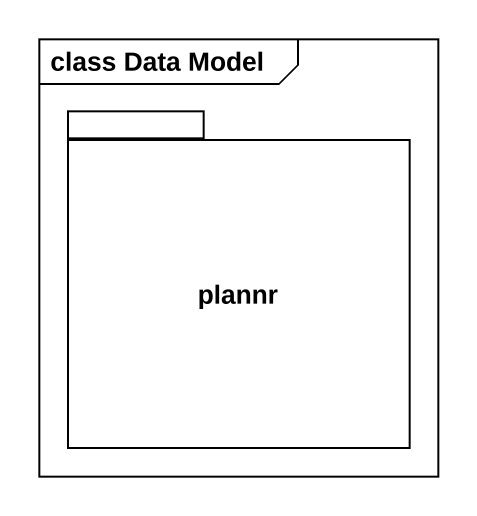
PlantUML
@startuml
mainframe class Data Model
package plannr {
}
@enduml
